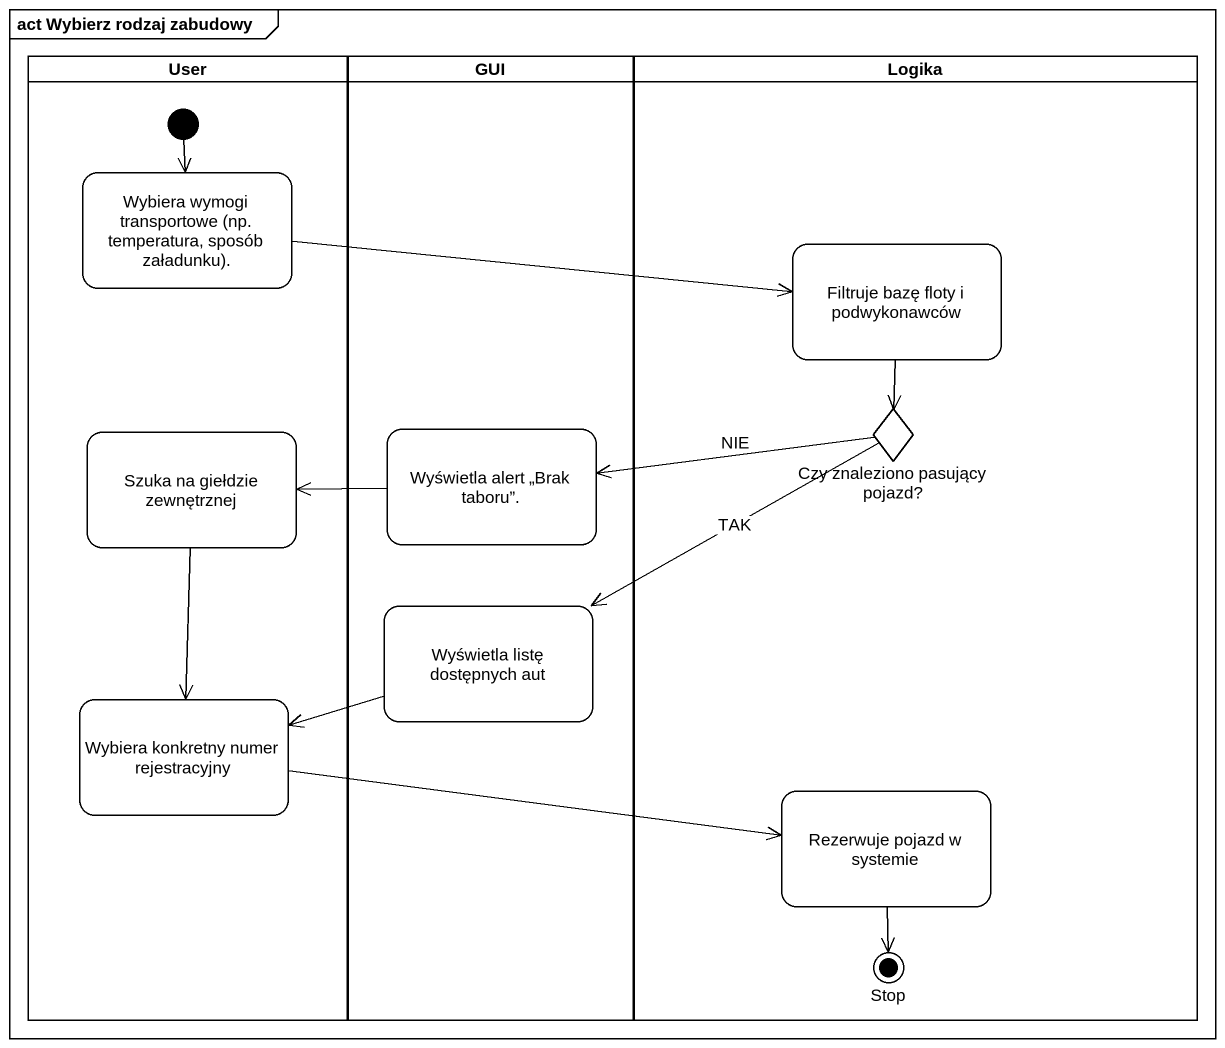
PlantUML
@startuml
mainframe act Wybierz rodzaj zabudowy
hide empty description
state User <<partition>> {
  state "Wybiera wymogi transportowe (np. temperatura, sposób załadunku)." as Wybiera_wymogi_transportowe
  state "Szuka na giełdzie zewnętrznej" as Szuka_na_giełdzie
  state "Wybiera konkretny numer rejestracyjny" as Wybiera_konkretny_numer
  [*] --> Wybiera_wymogi_transportowe
}
state GUI <<partition>> {
  state "Wyświetla alert „Brak taboru”." as Wyświetla_alert_Brak_taboru
  state "Wyświetla listę dostępnych aut" as Wyświetla_listę_dostępnych
}
state Logika <<partition>> {
  state "Filtruje bazę floty i podwykonawców" as Filtruje_bazę_floty_i
  state "Czy znaleziono pasujący pojazd?" as Czy_znaleziono_pasujący <<choice>>
  state "Rezerwuje pojazd w systemie" as Rezerwuje_pojazd_w_systemie
  state "Stop" as Stop_ <<end>>
}
Wybiera_wymogi_transportowe -right-> Filtruje_bazę_floty_i
Filtruje_bazę_floty_i --> Czy_znaleziono_pasujący
Czy_znaleziono_pasujący -left-> Wyświetla_alert_Brak_taboru : NIE
Czy_znaleziono_pasujący -left-> Wyświetla_listę_dostępnych : TAK
Szuka_na_giełdzie --> Wybiera_konkretny_numer
Wyświetla_alert_Brak_taboru -left-> Szuka_na_giełdzie
Wyświetla_listę_dostępnych -left-> Wybiera_konkretny_numer
Wybiera_konkretny_numer -right-> Rezerwuje_pojazd_w_systemie
Rezerwuje_pojazd_w_systemie --> Stop_
@enduml
